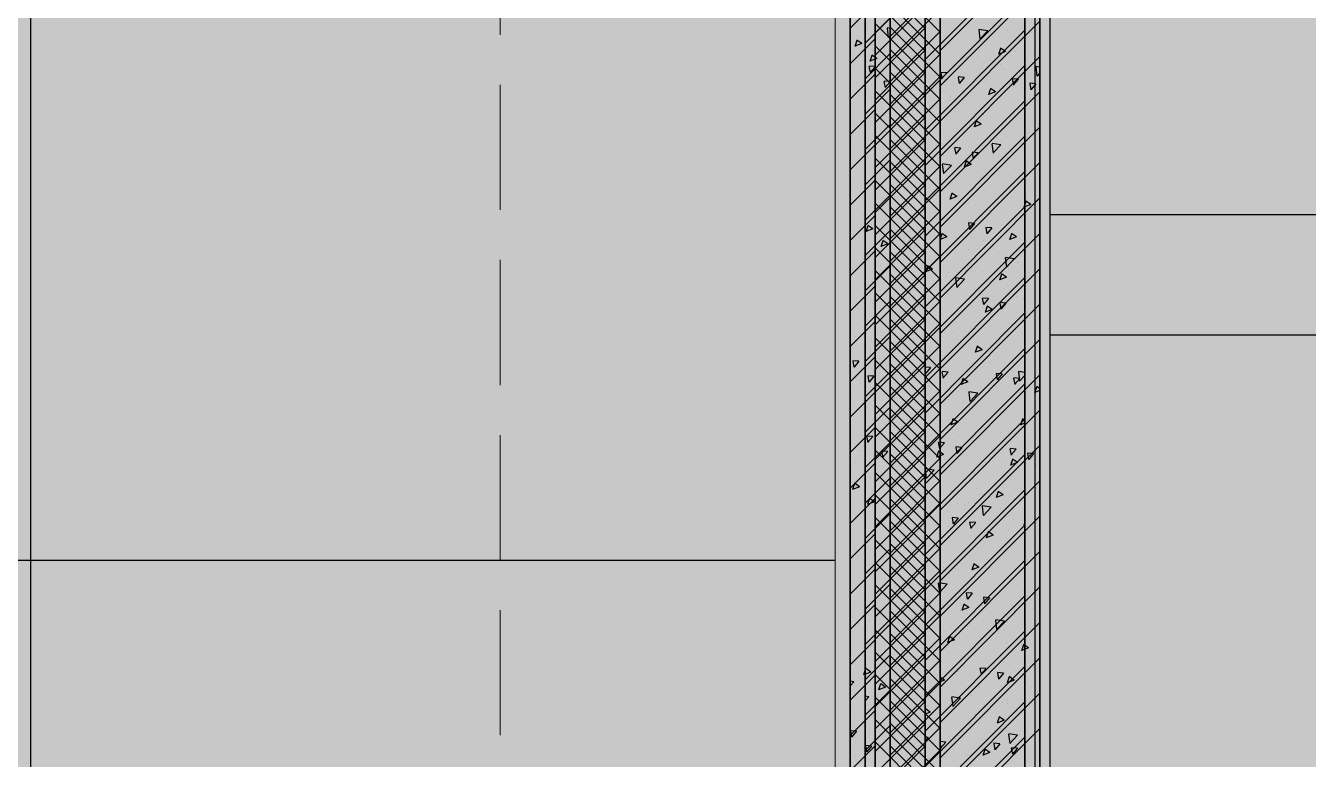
# Model space of a CAD drawing. Header units: inches. Extents: x 143994 to 247866, y 243815 to 272761.
# Drawn here: x 165226 to 167793, y 259808 to 261275 of the extents above; entities that cross this region are included whole.
import ezdxf

# ---------------------------------------------------------------- set-up
doc = ezdxf.new("R2010")
doc.units = ezdxf.units.IN
doc.header["$LTSCALE"] = 1000
doc.header["$MEASUREMENT"] = 0
doc.linetypes.add('DASH', pattern=[0.35, 0.25, -0.1])
doc.layers.get('DEFPOINTS').update_dxf_attribs({"color": 62})
for name, color, linetype in [('0-建筑1F', 127, 'Continuous'), ('0-建筑2F', 127, 'Continuous'), ('A-S-face(建筑粉刷线)', 136, 'Continuous'), ('A-STATR', 5, 'Continuous'), ('A-Wall-Patn', 255, 'Continuous'), ('I-finish', 8, 'Continuous'), ('PUB_HATCH', 8, 'Continuous')]:
    doc.layers.add(name, color=color, linetype=linetype)
for name, color, linetype, lineweight in [('A-M-Stone', 11, 'Continuous', 15), ('A-Wall', 254, 'Continuous', 35), ('W-保温层', 8, 'Continuous', 13), ('散水线', 8, 'Continuous', 15)]:
    doc.layers.add(name, color=color, linetype=linetype, lineweight=lineweight)

# ---------------------------------------------------------------- blocks, each defined once
blk = doc.blocks.new('144')
at = {"layer": 'A-M-Stone', "color": 127}
blk.add_line((647806.9, -381870.3), (647806.9, -378230.3), dxfattribs=at)
at = {"layer": 'A-S-face(建筑粉刷线)', "color": 127}
blk.add_line((648206.9, -378630.3), (648206.9, -382230.3), dxfattribs=at)
at = {"layer": 'A-STATR', "color": 127}
blk.add_line((646166.9, -379980.3), (647806.9, -379980.3), dxfattribs=at)
at = {"layer": 'A-Wall', "color": 127}
for p, q in [((647836.9, -378260.3), (647836.9, -381950.3)), ((647886.9, -381950.3), (647886.9, -378310.3)), ((647986.9, -378410.3), (647986.9, -382050.3)), ((648186.9, -382210.3), (648186.9, -378610.3))]:
    blk.add_line(p, q, dxfattribs=at)
at = {"layer": 'PUB_HATCH', "color": 127, "linetype": 'Continuous'}
for p, q in [((648186.9, -378779.2), (647986.9, -378979.2)), ((648186.9, -378849.9), (647986.9, -379049.9)), ((647886.9, -378867.1), (647836.9, -378917.1)), ((648186.9, -378920.6), (647986.9, -379120.6)), ((648094.3, -378919.9), (648096.5, -378938.9)), ((648112.4, -378922.3), (648094.6, -378919.5)), ((648112.4, -378922.3), (648096.8, -378938.5)), ((648151.7, -378921.9), (648151.7, -378921.9)), ((647886.9, -378937.8), (647836.9, -378987.8)), ((647850.3, -378941.2), (647846.3, -378953.3)), ((647860.6, -378947.5), (647846.5, -378952.8)), ((647860.6, -378947.5), (647850.6, -378940.7)), ((647851.7, -378932.3), (647851.7, -378932.3)), ((648035, -378941.9), (648035, -378941.9)), ((648065.2, -378941.3), (648065.2, -378941.3)), ((648085.8, -378935), (648085.8, -378935)), ((648172, -378945.8), (648172, -378945.8)), ((647882.1, -378961.9), (647882.1, -378961.9)), ((648091.4, -378973.8), (648091.4, -378973.8)), ((648137.7, -378957.3), (648133.7, -378969.3)), ((648148, -378963.5), (648134, -378968.8)), ((648148, -378963.5), (648138, -378956.8)), ((648167.2, -378963.9), (648167.2, -378963.9)), ((647874.7, -378993.2), (647877, -379005.7)), ((647886.9, -378993.7), (647875, -378992.7)), ((647886.9, -378993.8), (647877.3, -379005.2)), ((648186.9, -378991.3), (647986.9, -379191.3)), ((648018.2, -379005.7), (648020.5, -379018.2)), ((648030.4, -379006.2), (648018.5, -379005.2)), ((648030.4, -379006.2), (648020.8, -379017.7)), ((648082.9, -378985.8), (648082.9, -378985.8)), ((648083.4, -379001.6), (648083.4, -379001.6)), ((647886.9, -379008.5), (647836.9, -379058.5)), ((647839.3, -379007), (647839.3, -379007)), ((647849.7, -379025.9), (647849.7, -379025.9)), ((647876.5, -379011.6), (647876.5, -379011.6)), ((647879.7, -379028.5), (647879.7, -379028.5)), ((648090.1, -379020.6), (648090.1, -379020.6)), ((648161.6, -379018.3), (648164, -379030.8)), ((648173.9, -379018.8), (648161.9, -379017.8)), ((648173.9, -379018.8), (648164.2, -379030.3)), ((648025.5, -379043), (648025.5, -379043)), ((648038.8, -379052.7), (648038.8, -379052.7)), ((648114.6, -379042.7), (648114.6, -379042.7)), ((648132.2, -379047.5), (648132.2, -379047.5)), ((648164.6, -379036.1), (648164.6, -379036.1)), ((648184.8, -379053.1), (648184.8, -379053.1)), ((647886.9, -379079.2), (647836.9, -379129.2)), ((647862.4, -379075.9), (647862.4, -379075.9)), ((648186.9, -379062.1), (647986.9, -379262.1)), ((648081, -379068.1), (648081, -379068.1)), ((647877.3, -379095), (647877.3, -379095)), ((648074.7, -379105.2), (648074.7, -379105.2)), ((648089.1, -379102.3), (648085, -379114.4)), ((648099.3, -379108.5), (648085.3, -379113.9)), ((648099.3, -379108.5), (648089.4, -379101.8)), ((648186.9, -379132.8), (647986.9, -379332.8)), ((648062, -379121.6), (648062, -379121.6)), ((648112, -379115), (648112, -379115)), ((648182.4, -379119.7), (648182.4, -379119.7)), ((647886.9, -379149.9), (647836.9, -379199.9)), ((647841.4, -379145.2), (647841.4, -379145.2)), ((647859.9, -379148.2), (647859.9, -379148.2)), ((647879.7, -379140.6), (647879.7, -379140.6)), ((648045.9, -379156.1), (648048.2, -379168.7)), ((648058.2, -379156.7), (648046.2, -379155.6)), ((648058.2, -379156.7), (648048.5, -379168.2)), ((648078.5, -379134.7), (648078.5, -379134.7)), ((648093.3, -379149.7), (648093.3, -379149.7)), ((648120.8, -379147.8), (648123, -379166.8)), ((648138.9, -379150.2), (648121.1, -379147.4)), ((648138.9, -379150.2), (648123.3, -379166.4)), ((647874.8, -379161.6), (647874.8, -379161.6)), ((648151.1, -379175.1), (648151.1, -379175.1)), ((648185.7, -379177.3), (648185.7, -379177.3)), ((648186.9, -379203.5), (647986.9, -379403.5)), ((648009.3, -379200.5), (648009.3, -379200.5)), ((648034.4, -379195.2), (648034.4, -379195.2)), ((648059.4, -379193.9), (648059.4, -379193.9)), ((648076.1, -379201.3), (648076.1, -379201.3)), ((648180, -379186.3), (648180, -379186.3)), ((647886.9, -379220.6), (647836.9, -379270.6)), ((647872.4, -379228.2), (647872.4, -379228.2)), ((648011.3, -379224.5), (648011.3, -379224.5)), ((648118.1, -379229), (648118.1, -379229)), ((647840, -379242.3), (647840, -379242.3)), ((648040.4, -379247.3), (648036.4, -379259.4)), ((648050.6, -379253.5), (648036.6, -379258.9)), ((648050.6, -379253.5), (648040.7, -379246.8)), ((648053.5, -379251.3), (648053.5, -379251.3)), ((648082.4, -379239.1), (648082.4, -379239.1)), ((648133.1, -379256.2), (648133.1, -379256.2)), ((648160.3, -379255.8), (648160.3, -379255.8)), ((648177.5, -379252.9), (648177.5, -379252.9)), ((647849.1, -379279.1), (647849.1, -379279.1)), ((648186.9, -379274.2), (647986.9, -379474.2)), ((648006.8, -379272.8), (648006.8, -379272.8)), ((648073.7, -379267.9), (648073.7, -379267.9)), ((647886.9, -379291.3), (647836.9, -379341.3)), ((647872.4, -379311.8), (647868.3, -379323.9)), ((647870, -379294.8), (647870, -379294.8)), ((647882.6, -379318), (647872.7, -379311.3)), ((647881, -379289.4), (647881, -379289.4)), ((648073.7, -379306.6), (648076, -379319.1)), ((648085.9, -379307.1), (648074, -379306.1)), ((648085.9, -379307.1), (648076.3, -379318.6)), ((647882.6, -379318), (647868.6, -379323.4)), ((648071.2, -379334.5), (648071.2, -379334.5)), ((648080.5, -379335), (648080.5, -379335)), ((648159.8, -379327.8), (648155.7, -379339.9)), ((648170, -379334.1), (648156, -379339.4)), ((648156.2, -379325.1), (648156.2, -379325.1)), ((648170, -379334.1), (648160.1, -379327.3)), ((648175.1, -379319.5), (648175.1, -379319.5)), ((647886.9, -379362.1), (647836.9, -379412.1)), ((647867.5, -379361.3), (647867.5, -379361.3)), ((648186.9, -379344.9), (647986.9, -379544.9)), ((648014.5, -379353.5), (648014.5, -379353.5)), ((648074.1, -379358.4), (648074.1, -379358.4)), ((648121.3, -379358), (648121.3, -379358)), ((648147.3, -379375.7), (648149.6, -379394.7)), ((648165.4, -379378.1), (648147.6, -379375.4)), ((648165.4, -379378.1), (648149.9, -379394.4)), ((648172.7, -379386), (648172.7, -379386)), ((647840.8, -379398.5), (647840.8, -379398.5)), ((648186.9, -379415.6), (647986.9, -379615.6)), ((647991.7, -379392.4), (647987.7, -379404.4)), ((648002, -379398.6), (647988, -379403.9)), ((648002, -379398.6), (647992, -379391.9)), ((648027.9, -379413.9), (648027.9, -379413.9)), ((648068.8, -379401), (648068.8, -379401)), ((648103.6, -379404), (648103.6, -379404)), ((648153.7, -379397.4), (648153.7, -379397.4)), ((647886.9, -379432.8), (647836.9, -379482.8)), ((647851.5, -379437.1), (647851.5, -379437.1)), ((647865.1, -379427.9), (647865.1, -379427.9)), ((648039.3, -379432.8), (648039.3, -379432.8)), ((648146.1, -379437.3), (648146.1, -379437.3)), ((648150.5, -379428.4), (648150.5, -379428.4)), ((647868, -379450.7), (647868, -379450.7)), ((648033.8, -379448.4), (648033.8, -379448.4)), ((648066.4, -379467.6), (648066.4, -379467.6)), ((648081.5, -379459.7), (648081.5, -379459.7)), ((648101.4, -379457), (648103.8, -379469.6)), ((648113.7, -379457.6), (648101.7, -379456.5)), ((648113.7, -379457.6), (648104, -379469.1)), ((648170.2, -379452.6), (648170.2, -379452.6)), ((648186.9, -379486.3), (647986.9, -379686.3)), ((648051, -379482.8), (648051, -379482.8)), ((648081.8, -379492.3), (648081.8, -379492.3)), ((648101.1, -379476.2), (648101.1, -379476.2)), ((648111.1, -379472.9), (648107.1, -379485)), ((648121.4, -379479.1), (648107.4, -379484.5)), ((648121.4, -379479.1), (648111.4, -379472.4)), ((647886.9, -379503.5), (647836.9, -379553.5)), ((647849, -379509.4), (647849, -379509.4)), ((647862.7, -379494.5), (647862.7, -379494.5)), ((648167.8, -379519.2), (648167.8, -379519.2)), ((647848.5, -379532.4), (647848.5, -379532.4)), ((648063.9, -379534.2), (648063.9, -379534.2)), ((648174.8, -379538.5), (648174.8, -379538.5)), ((647860.2, -379561.1), (647860.2, -379561.1)), ((648186.9, -379557), (647986.9, -379757)), ((647998.4, -379561.7), (647998.4, -379561.7)), ((648042.6, -379561.9), (648042.6, -379561.9)), ((648048.5, -379555.1), (648048.5, -379555.1)), ((648149.3, -379566.4), (648149.3, -379566.4)), ((647886.9, -379574.2), (647836.9, -379624.2)), ((647842.3, -379582.4), (647844.6, -379594.9)), ((647854.5, -379582.9), (647842.6, -379581.9)), ((647854.5, -379582.9), (647844.9, -379594.4)), ((647998, -379595.5), (647986.9, -379594.5)), ((647998, -379595.5), (647988.3, -379606.9)), ((648165.4, -379585.8), (648165.4, -379585.8)), ((647986.9, -379601.3), (647988, -379607.4)), ((648062.5, -379617.9), (648058.4, -379630)), ((648061.5, -379600.8), (648061.5, -379600.8)), ((648072.7, -379624.1), (648062.8, -379617.4)), ((648073.5, -379611.7), (648073.5, -379611.7)), ((648122.2, -379617.4), (648122.2, -379617.4)), ((648129.2, -379607.5), (648131.5, -379620)), ((648141.4, -379608), (648129.5, -379607)), ((648141.4, -379608), (648131.8, -379619.5)), ((648173.9, -379603.7), (648176.1, -379622.6)), ((648186.9, -379605.3), (648174.2, -379603.3)), ((648186.9, -379611.3), (648176.4, -379622.3)), ((647886.9, -379644.9), (647836.9, -379694.9)), ((647853.8, -379632.2), (647853.8, -379632.2)), ((647857.8, -379627.7), (647857.8, -379627.7)), ((648186.9, -379627.7), (647986.9, -379827.7)), ((647995.9, -379634), (647995.9, -379634)), ((648072.7, -379624.1), (648058.7, -379629.5)), ((648067.4, -379641.2), (648067.4, -379641.2)), ((648174.1, -379645.7), (648174.1, -379645.7)), ((647840.2, -379651.7), (647840.2, -379651.7)), ((647870, -379650.6), (647870, -379650.6)), ((648002.8, -379663.6), (648002.8, -379663.6)), ((648059.1, -379667.4), (648059.1, -379667.4)), ((648109.5, -379668.1), (648109.5, -379668.1)), ((648163, -379652.4), (648163, -379652.4)), ((647855.4, -379694.2), (647855.4, -379694.2)), ((648186.9, -379698.4), (647986.9, -379898.4)), ((648069.6, -379696.3), (648069.6, -379696.3)), ((648145.3, -379686.3), (648145.3, -379686.3)), ((648149.9, -379681.7), (648149.9, -379681.7)), ((648181.8, -379698.4), (648177.8, -379710.5)), ((648186.9, -379701.2), (648182.1, -379697.9)), ((647886.9, -379715.6), (647836.9, -379765.6)), ((648033.3, -379701.7), (648033.3, -379701.7)), ((648160.5, -379718.9), (648160.5, -379718.9)), ((648186.9, -379706.6), (648178.1, -379710)), ((647870, -379732.8), (647872.3, -379745.3)), ((647882.3, -379733.3), (647870.3, -379732.3)), ((647882.3, -379733.3), (647872.6, -379744.8)), ((648013.5, -379745.3), (648015.8, -379757.9)), ((648025.7, -379745.9), (648013.8, -379744.8)), ((648025.7, -379745.9), (648016.1, -379757.4)), ((648056.6, -379733.9), (648056.6, -379733.9)), ((648081.2, -379745.6), (648081.2, -379745.6)), ((647852.9, -379760.8), (647852.9, -379760.8)), ((647857.1, -379761.2), (647857.1, -379761.2)), ((648186.9, -379769.2), (647986.9, -379969.2)), ((648013.8, -379762.9), (648009.7, -379775)), ((648024, -379769.1), (648010, -379774.5)), ((648024, -379769.1), (648014.1, -379762.4)), ((648016.9, -379775.1), (648016.9, -379775.1)), ((648070.6, -379770.3), (648070.6, -379770.3)), ((648092.7, -379765.2), (648092.7, -379765.2)), ((648142.8, -379758.6), (648142.8, -379758.6)), ((648156.9, -379757.9), (648159.3, -379770.4)), ((648169.2, -379758.4), (648157.2, -379757.4)), ((648169.2, -379758.4), (648159.5, -379769.9)), ((648177.4, -379774.8), (648177.4, -379774.8)), ((647886.9, -379786.3), (647836.9, -379836.3)), ((647840.6, -379798.4), (647840.6, -379798.4)), ((647847.9, -379785.6), (647847.9, -379785.6)), ((647986.9, -379798.5), (647989.1, -379817.5)), ((648005, -379800.9), (647987.2, -379798.1)), ((648005, -379800.9), (647989.4, -379817.1)), ((648054.2, -379800.5), (648054.2, -379800.5)), ((648158.1, -379785.5), (648158.1, -379785.5)), ((647845.8, -379827.4), (647841.7, -379839.5)), ((647856, -379833.7), (647846, -379826.9)), ((647850.5, -379827.4), (647850.5, -379827.4)), ((647856, -379833.7), (647842, -379839)), ((647881.9, -379840.6), (647881.9, -379840.6)), ((648186.9, -379839.9), (647986.9, -380039.9)), ((647988.6, -379845.1), (647988.6, -379845.1)), ((648040.1, -379844.1), (648040.1, -379844.1)), ((648090.1, -379837.5), (648090.1, -379837.5)), ((648095.4, -379849.6), (648095.4, -379849.6)), ((648133.2, -379843.5), (648129.1, -379855.5)), ((648143.4, -379849.7), (648129.4, -379855)), ((648143.4, -379849.7), (648133.5, -379843)), ((648155.7, -379852.1), (648155.7, -379852.1)), ((647886.9, -379857), (647836.9, -379907)), ((647838, -379870.7), (647838, -379870.7)), ((648030.8, -379871.9), (648030.8, -379871.9)), ((648051.8, -379867.1), (648051.8, -379867.1)), ((648072.9, -379864.9), (648072.9, -379864.9)), ((648137.6, -379876.4), (648137.6, -379876.4)), ((647848.1, -379894), (647848.1, -379894)), ((648041.2, -379895.8), (648043.5, -379908.3)), ((648053.5, -379896.3), (648041.5, -379895.3)), ((648053.5, -379896.3), (648043.8, -379907.8)), ((648163.8, -379899.7), (648163.8, -379899.7)), ((647886.9, -379927.7), (647836.9, -379977.7)), ((647839.6, -379905), (647839.6, -379905)), ((648186.9, -379910.6), (647986.9, -380110.6)), ((647987.5, -379922.9), (647987.5, -379922.9)), ((648037.5, -379916.3), (648037.5, -379916.3)), ((648153.2, -379918.7), (648153.2, -379918.7)), ((648184.7, -379908.3), (648186.9, -379920.4)), ((648186.9, -379908), (648185, -379907.8)), ((648032.7, -379954.9), (648032.7, -379954.9)), ((648049.3, -379933.7), (648049.3, -379933.7)), ((648149.3, -379934.9), (648149.3, -379934.9)), ((647845.6, -379960.6), (647845.6, -379960.6)), ((647885.1, -379969.6), (647885.1, -379969.6)), ((648186.9, -379981.3), (647986.9, -380181.3)), ((647991.9, -379974.1), (647991.9, -379974.1)), ((648098.6, -379978.6), (648098.6, -379978.6)), ((648111.2, -379978.6), (648111.2, -379978.6)), ((647886.9, -379998.4), (647836.9, -380048.4)), ((648046.9, -380000.2), (648046.9, -380000.2)), ((648084.5, -379988.5), (648080.5, -380000.6)), ((648080.6, -379998.9), (648080.6, -379998.9)), ((648094.8, -379994.7), (648080.8, -380000.1)), ((648094.8, -379994.7), (648084.8, -379988)), ((648150.8, -379985.3), (648150.8, -379985.3)), ((647843.2, -380027.1), (647843.2, -380027.1)), ((647859.1, -380011.8), (647859.1, -380011.8)), ((648013.4, -380026.4), (648015.7, -380045.4)), ((648031.5, -380028.8), (648013.7, -380026)), ((648031.5, -380028.8), (648016, -380045)), ((647847.3, -380038.9), (647847.3, -380038.9)), ((648186.9, -380052), (647986.9, -380252)), ((648016.7, -380053.4), (648016.7, -380053.4)), ((648058.6, -380057.5), (648058.6, -380057.5)), ((648069, -380046.2), (648071.3, -380058.8)), ((648081.2, -380046.8), (648069.3, -380045.7)), ((648081.2, -380046.8), (648071.6, -380058.3)), ((648123.4, -380058), (648123.4, -380058)), ((648134.4, -380047.5), (648134.4, -380047.5)), ((648148.4, -380051.8), (648148.4, -380051.8)), ((648184.4, -380040.9), (648184.4, -380040.9)), ((647886.9, -380069.2), (647836.9, -380119.2)), ((647845.3, -380071.3), (647845.3, -380071.3)), ((647882.2, -380080.7), (647882.2, -380080.7)), ((648044.5, -380066.8), (648044.5, -380066.8)), ((648058.8, -380080.3), (648058.8, -380080.3)), ((647840.8, -380093.7), (647840.8, -380093.7)), ((648165.6, -380084.8), (648165.6, -380084.8)), ((648186.9, -380122.7), (647986.9, -380322.7)), ((648035.9, -380133.5), (648031.8, -380145.6)), ((648046.1, -380139.7), (648036.1, -380133)), ((648042.1, -380133.4), (648042.1, -380133.4)), ((648072.3, -380118.2), (648072.3, -380118.2)), ((648081.7, -380126.4), (648081.7, -380126.4)), ((648131.8, -380119.8), (648131.8, -380119.8)), ((648145.9, -380118.4), (648145.9, -380118.4)), ((647886.9, -380139.9), (647836.9, -380189.9)), ((647838.3, -380160.3), (647838.3, -380160.3)), ((647839.1, -380158.2), (647839.1, -380158.2)), ((647879.7, -380153), (647879.7, -380153)), ((648006, -380136.4), (648006, -380136.4)), ((648046.1, -380139.7), (648032.1, -380145.1)), ((648019.9, -380182.5), (648019.9, -380182.5)), ((648126.6, -380187), (648126.6, -380187)), ((648143.5, -380185), (648143.5, -380185)), ((647886.9, -380210.6), (647836.9, -380260.6)), ((647867.8, -380198), (647863.8, -380210.1)), ((647878.1, -380204.2), (647864, -380209.6)), ((647878.1, -380204.2), (647868.1, -380197.5)), ((648186.9, -380193.4), (647986.9, -380393.4)), ((648029.1, -380205.3), (648029.1, -380205.3)), ((648032.1, -380208.2), (648032.1, -380208.2)), ((648039.6, -380200), (648039.6, -380200)), ((648079.2, -380198.7), (648079.2, -380198.7)), ((648096.7, -380196.7), (648099, -380209.2)), ((648109, -380197.2), (648097, -380196.2)), ((648109, -380197.2), (648099.3, -380208.7)), ((648148.7, -380188.2), (648148.7, -380188.2)), ((647844.6, -380223.6), (647836.9, -380222.4)), ((647844.6, -380223.6), (647836.9, -380231.6)), ((648155.2, -380214), (648151.2, -380226.1)), ((648165.5, -380220.3), (648151.5, -380225.6)), ((648165.5, -380220.3), (648155.5, -380213.5)), ((648186.9, -380264.1), (647986.9, -380464.1)), ((648040, -380254.3), (648042.2, -380273.3)), ((648058, -380256.7), (648040.3, -380254)), ((648058, -380256.7), (648042.5, -380273)), ((648044.7, -380261.8), (648044.7, -380261.8)), ((648080, -380252.1), (648080, -380252.1)), ((648141.1, -380251.6), (648141.1, -380251.6)), ((648152.9, -380260.9), (648152.9, -380260.9)), ((647886.9, -380281.3), (647836.9, -380331.3)), ((647873.3, -380279.7), (647873.3, -380279.7)), ((647987.2, -380278.6), (647986.9, -380279.4)), ((647997.4, -380284.8), (647986.9, -380288.8)), ((647997.4, -380284.8), (647987.5, -380278)), ((648026.6, -380277.6), (648026.6, -380277.6)), ((648037.2, -380266.6), (648037.2, -380266.6)), ((648086.9, -380288.7), (648086.9, -380288.7)), ((648151.5, -380266.3), (648151.5, -380266.3)), ((647846.7, -380292.2), (647846.7, -380292.2)), ((647837.6, -380322), (647839.9, -380334.5)), ((647849.8, -380322.5), (647837.9, -380321.5)), ((647849.8, -380322.5), (647840.2, -380334)), ((647993.3, -380335.1), (647986.9, -380334.5)), ((648186.9, -380334.8), (647986.9, -380534.8)), ((647993.3, -380335.1), (647986.9, -380342.7)), ((648034.8, -380333.1), (648034.8, -380333.1)), ((648100.3, -380339.8), (648100.3, -380339.8)), ((648138.6, -380318.1), (648138.6, -380318.1)), ((648176, -380329.8), (648176, -380329.8)), ((647886.9, -380352), (647836.9, -380402)), ((648106.6, -380359.1), (648102.5, -380371.2)), ((648116.8, -380365.3), (648102.8, -380370.7)), ((648116.8, -380365.3), (648106.9, -380358.6)), ((648124.5, -380347.1), (648126.8, -380359.6)), ((648136.7, -380347.6), (648124.8, -380346.6)), ((648136.7, -380347.6), (648127.1, -380359.1)), ((647848.2, -380373), (647848.2, -380373)), ((648071.7, -380371.4), (648071.7, -380371.4))]:
    blk.add_line(p, q, dxfattribs=at)
at = {"layer": 'W-保温层', "color": 127}
for p, q in [((647886.9, -378310.3), (647886.9, -382050.3)), ((647986.9, -382050.3), (647986.9, -378410.3))]:
    blk.add_line(p, q, dxfattribs=at)
at = {"layer": 'W-保温层', "color": 127, "linetype": 'Continuous'}
for p, q in [((647886.9, -378817.4), (647986.9, -378917.4)), ((647986.9, -378826.1), (647886.9, -378926.1)), ((647886.9, -378862.3), (647986.9, -378962.3)), ((647986.9, -378871), (647886.9, -378971)), ((647886.9, -378907.2), (647986.9, -379007.2)), ((647986.9, -378915.9), (647886.9, -379015.9)), ((647886.9, -378952.1), (647986.9, -379052.1)), ((647986.9, -378960.8), (647886.9, -379060.8)), ((647886.9, -378997), (647986.9, -379097)), ((647986.9, -379005.7), (647886.9, -379105.7)), ((647886.9, -379041.9), (647986.9, -379141.9)), ((647986.9, -379050.6), (647886.9, -379150.6)), ((647886.9, -379086.8), (647986.9, -379186.8)), ((647986.9, -379095.5), (647886.9, -379195.5)), ((647886.9, -379131.7), (647986.9, -379231.7)), ((647986.9, -379140.4), (647886.9, -379240.4)), ((647886.9, -379176.6), (647986.9, -379276.6)), ((647986.9, -379185.3), (647886.9, -379285.3)), ((647886.9, -379221.5), (647986.9, -379321.5)), ((647986.9, -379230.2), (647886.9, -379330.2)), ((647886.9, -379266.4), (647986.9, -379366.4)), ((647986.9, -379275.1), (647886.9, -379375.1)), ((647886.9, -379311.3), (647986.9, -379411.3)), ((647986.9, -379320), (647886.9, -379420)), ((647886.9, -379356.2), (647986.9, -379456.2)), ((647986.9, -379364.9), (647886.9, -379464.9)), ((647886.9, -379401.1), (647986.9, -379501.1)), ((647986.9, -379409.8), (647886.9, -379509.8)), ((647886.9, -379446), (647986.9, -379546)), ((647986.9, -379454.7), (647886.9, -379554.7)), ((647886.9, -379490.9), (647986.9, -379590.9)), ((647986.9, -379499.6), (647886.9, -379599.6)), ((647886.9, -379535.8), (647986.9, -379635.8)), ((647986.9, -379544.5), (647886.9, -379644.5)), ((647886.9, -379580.7), (647986.9, -379680.7)), ((647986.9, -379589.4), (647886.9, -379689.4)), ((647886.9, -379625.6), (647986.9, -379725.6)), ((647986.9, -379634.3), (647886.9, -379734.3)), ((647886.9, -379670.5), (647986.9, -379770.5)), ((647986.9, -379679.2), (647886.9, -379779.2)), ((647886.9, -379715.4), (647986.9, -379815.4)), ((647986.9, -379724.2), (647886.9, -379824.2)), ((647886.9, -379760.3), (647986.9, -379860.3)), ((647986.9, -379769.1), (647886.9, -379869.1)), ((647886.9, -379805.2), (647986.9, -379905.2)), ((647986.9, -379814), (647886.9, -379914)), ((647886.9, -379850.1), (647986.9, -379950.1)), ((647986.9, -379858.9), (647886.9, -379958.9)), ((647886.9, -379895), (647986.9, -379995)), ((647986.9, -379903.8), (647886.9, -380003.8)), ((647886.9, -379940), (647986.9, -380040)), ((647986.9, -379948.7), (647886.9, -380048.7)), ((647886.9, -379984.9), (647986.9, -380084.9)), ((647986.9, -379993.6), (647886.9, -380093.6)), ((647886.9, -380029.8), (647986.9, -380129.8)), ((647986.9, -380038.5), (647886.9, -380138.5)), ((647886.9, -380074.7), (647986.9, -380174.7)), ((647986.9, -380083.4), (647886.9, -380183.4)), ((647886.9, -380119.6), (647986.9, -380219.6)), ((647986.9, -380128.3), (647886.9, -380228.3)), ((647886.9, -380164.5), (647986.9, -380264.5)), ((647986.9, -380173.2), (647886.9, -380273.2)), ((647886.9, -380209.4), (647986.9, -380309.4)), ((647986.9, -380218.1), (647886.9, -380318.1)), ((647886.9, -380254.3), (647986.9, -380354.3)), ((647986.9, -380263), (647886.9, -380363)), ((647886.9, -380299.2), (647986.9, -380399.2)), ((647986.9, -380307.9), (647886.9, -380407.9)), ((647886.9, -380344.1), (647986.9, -380444.1)), ((647986.9, -380352.8), (647886.9, -380452.8))]:
    blk.add_line(p, q, dxfattribs=at)
at = {"layer": '散水线', "color": 127, "linetype": 'DASH'}
blk.add_line((647136.9, -377630.3), (647136.9, -381270.3), dxfattribs=at)
blk = doc.blocks.new('1442323')
at = {"layer": 'A-M-Stone', "color": 127}
for p, q in [((688216.9, -383909.3), (688216.9, -376119.3)), ((689856.9, -382439.3), (689856.9, -378319.3))]:
    blk.add_line(p, q, dxfattribs=at)
at = {"layer": 'A-S-face(建筑粉刷线)', "color": 127}
blk.add_line((690256.9, -378719.3), (690256.9, -382439.3), dxfattribs=at)
at = {"layer": 'A-Wall', "color": 127}
for p, q in [((689886.9, -378349.3), (689886.9, -382439.3)), ((689936.9, -382439.3), (689936.9, -378399.3)), ((690036.9, -378499.3), (690036.9, -382439.3)), ((690236.9, -382439.3), (690236.9, -378699.3))]:
    blk.add_line(p, q, dxfattribs=at)
at = {"layer": 'I-finish', "color": 127}
for p, q in [((692836.9, -379349.3), (690256.9, -379349.3)), ((690256.9, -379589.3), (692596.9, -379589.3))]:
    blk.add_line(p, q, dxfattribs=at)
at = {"layer": 'PUB_HATCH', "color": 127, "linetype": 'Continuous'}
for p, q in [((690236.9, -378820.4), (690036.9, -379020.4)), ((690236.9, -378891.1), (690036.9, -379091.1)), ((689936.9, -378956.1), (689886.9, -379006.1)), ((689930.9, -378975.8), (689933.1, -378994.8)), ((689936.9, -378976.3), (689931.2, -378975.4)), ((690236.9, -378961.8), (690036.9, -379161.8)), ((689892, -378981), (689892, -378981)), ((689936.9, -378990.7), (689933.4, -378994.4)), ((689934.5, -378984.3), (689934.5, -378984.3)), ((690105.2, -379000.3), (690105.2, -379000.3)), ((690119.8, -378997.1), (690119.8, -378997.1)), ((690220.9, -378984.3), (690220.9, -378984.3)), ((690231.6, -378983.6), (690231.6, -378983.6)), ((689936.9, -379026.8), (689886.9, -379076.8)), ((689900.3, -379030.3), (689896.3, -379042.4)), ((689910.6, -379036.5), (689900.6, -379029.8)), ((689901.7, -379021.3), (689901.7, -379021.3)), ((690055.2, -379006.9), (690055.2, -379006.9)), ((690116.5, -379020.6), (690116.5, -379020.6)), ((690223.3, -379025.1), (690223.3, -379025.1)), ((689910.6, -379036.5), (689896.5, -379041.9)), ((689932.1, -379050.9), (689932.1, -379050.9)), ((690236.9, -379032.5), (690036.9, -379232.5)), ((690052, -379043), (690052, -379043)), ((690158.7, -379047.5), (690158.7, -379047.5)), ((690218.4, -379050.9), (690218.4, -379050.9)), ((690228.4, -379052.9), (690230.7, -379071.9)), ((690236.9, -379053.8), (690228.7, -379052.5)), ((689924.7, -379082.2), (689927, -379094.7)), ((689936.9, -379082.7), (689925, -379081.7)), ((689936.9, -379082.8), (689927.3, -379094.2)), ((690047.6, -379077.9), (690047.6, -379077.9)), ((690052.6, -379079.1), (690052.6, -379079.1)), ((690073.1, -379073.8), (690075.4, -379086.4)), ((690085.4, -379074.3), (690073.4, -379073.3)), ((690085.4, -379074.3), (690075.7, -379085.8)), ((690117.4, -379063.7), (690117.4, -379063.7)), ((690164.2, -379057.8), (690164.2, -379057.8)), ((690178.9, -379062.5), (690178.9, -379062.5)), ((690236.9, -379065.3), (690231, -379071.5)), ((689936.9, -379097.5), (689886.9, -379147.5)), ((689889.3, -379096.1), (689889.3, -379096.1)), ((689926.5, -379100.6), (689926.5, -379100.6)), ((690236.9, -379103.2), (690036.9, -379303.2)), ((690137.6, -379096.9), (690133.6, -379109)), ((690147.9, -379103.1), (690133.9, -379108.4)), ((690147.9, -379103.1), (690137.9, -379096.3)), ((690216.6, -379086.4), (690218.9, -379098.9)), ((690228.8, -379086.9), (690216.9, -379085.8)), ((690228.8, -379086.9), (690219.2, -379098.4)), ((689899.7, -379114.9), (689899.7, -379114.9)), ((689929.7, -379117.5), (689929.7, -379117.5)), ((690115, -379130.2), (690115, -379130.2)), ((690202.1, -379131.4), (690202.1, -379131.4)), ((690216, -379117.4), (690216, -379117.4)), ((690119.8, -379149.7), (690119.8, -379149.7)), ((690124, -379147.8), (690124, -379147.8)), ((690126.3, -379141.4), (690126.3, -379141.4)), ((690226.5, -379154.2), (690226.5, -379154.2)), ((689936.9, -379168.2), (689886.9, -379218.2)), ((689912.4, -379165), (689912.4, -379165)), ((689927.3, -379184.1), (689927.3, -379184.1)), ((690236.9, -379173.9), (690036.9, -379373.9)), ((690213.6, -379184), (690213.6, -379184)), ((690112.5, -379196.8), (690112.5, -379196.8)), ((690149.5, -379210.3), (690149.5, -379210.3)), ((690171.9, -379191.8), (690171.9, -379191.8)), ((690199.5, -379203.7), (690199.5, -379203.7)), ((689891.4, -379234.2), (689891.4, -379234.2)), ((689909.9, -379237.3), (689909.9, -379237.3)), ((689929.7, -379229.7), (689929.7, -379229.7)), ((690037.8, -379224.5), (690037.8, -379224.5)), ((690055.2, -379211.8), (690055.2, -379211.8)), ((690073.7, -379220.3), (690073.7, -379220.3)), ((690100.9, -379224.3), (690103.2, -379236.8)), ((690113.1, -379224.8), (690101.2, -379223.7)), ((690113.1, -379224.8), (690103.5, -379236.3)), ((690144.6, -379229), (690144.6, -379229)), ((689936.9, -379238.9), (689886.9, -379288.9)), ((689924.8, -379250.6), (689924.8, -379250.6)), ((690236.9, -379244.6), (690036.9, -379444.6)), ((690041.5, -379247.7), (690043.7, -379266.7)), ((690059.6, -379250.1), (690041.8, -379247.3)), ((690059.6, -379250.1), (690044, -379266.3)), ((690080, -379251.4), (690080, -379251.4)), ((690089, -379241.9), (690084.9, -379254)), ((690099.2, -379248.1), (690085.2, -379253.5)), ((690099.2, -379248.1), (690089.3, -379241.4)), ((690186.7, -379255.9), (690186.7, -379255.9)), ((690211.1, -379250.6), (690211.1, -379250.6)), ((690110.1, -379263.4), (690110.1, -379263.4)), ((690146.9, -379282.6), (690146.9, -379282.6)), ((689936.9, -379309.7), (689886.9, -379359.7)), ((690096.8, -379289.2), (690096.8, -379289.2)), ((690163.6, -379311.1), (690163.6, -379311.1)), ((689890, -379331.3), (689890, -379331.3)), ((689922.4, -379317.2), (689922.4, -379317.2)), ((690236.9, -379315.4), (690036.9, -379515.4)), ((690047, -379331.1), (690047, -379331.1)), ((690107.7, -379330), (690107.7, -379330)), ((690208.3, -379322.4), (690204.3, -379334.5)), ((690218.6, -379328.6), (690204.6, -379334)), ((690218.6, -379328.6), (690208.6, -379321.9)), ((690208.7, -379317.2), (690208.7, -379317.2)), ((690041, -379353.6), (690041, -379353.6)), ((690094.3, -379361.5), (690094.3, -379361.5)), ((690147.8, -379358.1), (690147.8, -379358.1)), ((690220.6, -379344.8), (690220.6, -379344.8)), ((689936.9, -379380.4), (689886.9, -379430.4)), ((689899.1, -379368.2), (689899.1, -379368.2)), ((689920, -379383.8), (689920, -379383.8)), ((689931, -379378.4), (689931, -379378.4)), ((690236.9, -379386.1), (690036.9, -379586.1)), ((690040.3, -379386.9), (690036.9, -379397)), ((690050.5, -379393.1), (690040.6, -379386.4)), ((690044.2, -379368.1), (690044.2, -379368.1)), ((690128.6, -379374.7), (690130.9, -379387.2)), ((690140.9, -379375.2), (690128.9, -379374.2)), ((690140.9, -379375.2), (690131.2, -379386.7)), ((690206.3, -379383.8), (690206.3, -379383.8)), ((689922.4, -379400.9), (689918.3, -379412.9)), ((689932.6, -379407.1), (689918.6, -379412.4)), ((689932.6, -379407.1), (689922.7, -379400.4)), ((690050.5, -379393.1), (690036.9, -379398.3)), ((690105.2, -379396.6), (690105.2, -379396.6)), ((690123.4, -379401.1), (690123.4, -379401.1)), ((690041.7, -379440.4), (690041.7, -379440.4)), ((690065.8, -379432.9), (690065.8, -379432.9)), ((690168, -379423.7), (690168, -379423.7)), ((690172.6, -379437.4), (690172.6, -379437.4)), ((689936.9, -379451.1), (689886.9, -379501.1)), ((689917.5, -379450.4), (689917.5, -379450.4)), ((690236.9, -379456.8), (690036.9, -379656.8)), ((690054.7, -379465), (690054.7, -379465)), ((690102.8, -379463.1), (690102.8, -379463.1)), ((690108, -379459.7), (690108, -379459.7)), ((690159.7, -379467.5), (690155.6, -379479.5)), ((690169.9, -379473.6), (690160, -379466.9)), ((690171.3, -379445), (690171.3, -379445)), ((690203.8, -379450.3), (690203.8, -379450.3)), ((690214.8, -379464.2), (690214.8, -379464.2)), ((689890.8, -379487.5), (689890.8, -379487.5)), ((690068, -379475.6), (690070.2, -379494.6)), ((690086.1, -379478), (690068.3, -379475.3)), ((690086.1, -379478), (690070.5, -379494.2)), ((690169.9, -379473.6), (690155.9, -379479)), ((690191.1, -379492.6), (690191.1, -379492.6)), ((689915.1, -379517), (689915.1, -379517)), ((690115.4, -379502.6), (690115.4, -379502.6)), ((690201.4, -379516.9), (690201.4, -379516.9)), ((689936.9, -379521.8), (689886.9, -379571.8)), ((689901.5, -379526.2), (689901.5, -379526.2)), ((689918, -379539.7), (689918, -379539.7)), ((690236.9, -379527.5), (690036.9, -379727.5)), ((690100.4, -379529.7), (690100.4, -379529.7)), ((690156.4, -379525.1), (690158.7, -379537.7)), ((690168.6, -379525.7), (690156.7, -379524.6)), ((690168.6, -379525.7), (690159, -379537.2)), ((690069.1, -379561.9), (690069.1, -379561.9)), ((690163, -379564.4), (690163, -379564.4)), ((690175.8, -379566.4), (690175.8, -379566.4)), ((690188.6, -379564.9), (690188.6, -379564.9)), ((689936.9, -379592.5), (689886.9, -379642.5)), ((689912.7, -379583.5), (689912.7, -379583.5)), ((690046.4, -379584.4), (690046.4, -379584.4)), ((690062.8, -379581.5), (690062.8, -379581.5)), ((690098, -379596.3), (690098, -379596.3)), ((690138.5, -379571.5), (690138.5, -379571.5)), ((690199, -379583.5), (690199, -379583.5)), ((689898.5, -379621.4), (689898.5, -379621.4)), ((689899, -379598.5), (689899, -379598.5)), ((690236.9, -379598.2), (690036.9, -379798.2)), ((690111, -379612.5), (690107, -379624.6)), ((690121.3, -379618.7), (690107.3, -379624)), ((690121.3, -379618.7), (690111.3, -379612)), ((690093.9, -379641.2), (690093.9, -379641.2)), ((690136, -379643.8), (690136, -379643.8)), ((690200.6, -379645.7), (690200.6, -379645.7)), ((689936.9, -379663.2), (689886.9, -379713.2)), ((689892.3, -379671.4), (689894.6, -379683.9)), ((689904.5, -379671.9), (689892.6, -379670.9)), ((689904.5, -379671.9), (689894.9, -379683.4)), ((689910.2, -379650.1), (689910.2, -379650.1)), ((690236.9, -379668.9), (690036.9, -379868.9)), ((690040.7, -379663), (690043, -379675.6)), ((690052.9, -379663.5), (690041, -379662.5)), ((690052.9, -379663.5), (690043.3, -379675)), ((690085.9, -379650.4), (690085.9, -379650.4)), ((690095.5, -379662.9), (690095.5, -379662.9)), ((690122.8, -379654.4), (690122.8, -379654.4)), ((690136, -379668.1), (690136, -379668.1)), ((690196.5, -379650.1), (690196.5, -379650.1)), ((690170.7, -379698.3), (690170.7, -379698.3)), ((690184.1, -379675.6), (690186.5, -379688.1)), ((690196.4, -379676.1), (690184.4, -379675.1)), ((690196.4, -379676.1), (690186.7, -379687.6)), ((690230.4, -379693), (690226.3, -379705.1)), ((690236.9, -379696.7), (690230.7, -379692.5)), ((689903.8, -379721.2), (689903.8, -379721.2)), ((689907.8, -379716.7), (689907.8, -379716.7)), ((690054.1, -379718.3), (690054.1, -379718.3)), ((690083.4, -379722.7), (690083.4, -379722.7)), ((690094.5, -379703.6), (690096.8, -379722.6)), ((690112.6, -379705.9), (690094.8, -379703.2)), ((690112.6, -379705.9), (690097.1, -379722.2)), ((690194.1, -379716.6), (690194.1, -379716.6)), ((690209.7, -379706.1), (690209.7, -379706.1)), ((690236.9, -379700.6), (690226.6, -379704.6)), ((689936.9, -379733.9), (689886.9, -379783.9)), ((689890.2, -379740.7), (689890.2, -379740.7)), ((689920, -379739.6), (689920, -379739.6)), ((690236.9, -379739.6), (690036.9, -379939.6)), ((690093.1, -379729.5), (690093.1, -379729.5)), ((690062.4, -379757.5), (690058.3, -379769.6)), ((690072.6, -379763.7), (690058.6, -379769.1)), ((690072.6, -379763.7), (690062.6, -379757)), ((690097.1, -379770.3), (690097.1, -379770.3)), ((690203.9, -379774.8), (690203.9, -379774.8)), ((690232.8, -379775), (690232.8, -379775)), ((689905.4, -379783.3), (689905.4, -379783.3)), ((690090.7, -379796), (690090.7, -379796)), ((690157.1, -379785), (690157.1, -379785)), ((690191.7, -379783.2), (690191.7, -379783.2)), ((689936.9, -379804.6), (689886.9, -379854.6)), ((689920, -379821.8), (689922.3, -379834.4)), ((689932.3, -379822.4), (689920.3, -379821.3)), ((689932.3, -379822.4), (689922.6, -379833.9)), ((690236.9, -379810.3), (690036.9, -380010.3)), ((690068.4, -379813.5), (690070.7, -379826)), ((690080.7, -379814), (690068.7, -379812.9)), ((690080.7, -379814), (690071, -379825.5)), ((690162.4, -379817.6), (690162.4, -379817.6)), ((690211.9, -379826), (690214.2, -379838.6)), ((690224.1, -379826.5), (690212.2, -379825.5)), ((690224.1, -379826.5), (690214.5, -379838)), ((689902.9, -379849.8), (689902.9, -379849.8)), ((689907.1, -379850.3), (689907.1, -379850.3)), ((690045.8, -379837.6), (690045.8, -379837.6)), ((690121.9, -379849.6), (690121.9, -379849.6)), ((690181.7, -379838), (690177.7, -379850.1)), ((690192, -379844.2), (690178, -379849.6)), ((690192, -379844.2), (690182, -379837.5)), ((690189.2, -379849.8), (690189.2, -379849.8)), ((690230.3, -379847.3), (690230.3, -379847.3)), ((689936.9, -379875.3), (689886.9, -379925.3)), ((689897.9, -379874.7), (689897.9, -379874.7)), ((690057.3, -379872), (690057.3, -379872)), ((690088.2, -379862.6), (690088.2, -379862.6)), ((690104.4, -379863.8), (690104.4, -379863.8)), ((690164.1, -379876.5), (690164.1, -379876.5)), ((690180.2, -379853.9), (690180.2, -379853.9)), ((690228.7, -379854.1), (690228.7, -379854.1)), ((689890.6, -379887.4), (689890.6, -379887.4)), ((690236.9, -379881), (690036.9, -380081)), ((689895.8, -379916.5), (689891.7, -379928.6)), ((689906, -379922.7), (689892, -379928.1)), ((689906, -379922.7), (689896, -379916)), ((689900.5, -379916.4), (689900.5, -379916.4)), ((689931.9, -379929.6), (689931.9, -379929.6)), ((690085.8, -379929.2), (690085.8, -379929.2)), ((690122.2, -379907.6), (690122.2, -379907.6)), ((690177.6, -379926.2), (690177.6, -379926.2)), ((690186.8, -379916.4), (690186.8, -379916.4)), ((689936.9, -379946.1), (689886.9, -379996.1)), ((690236.9, -379951.8), (690036.9, -380151.8)), ((690051.8, -379942.7), (690051.8, -379942.7)), ((690121.1, -379931.5), (690123.3, -379950.5)), ((690139.1, -379933.9), (690121.4, -379931.1)), ((690139.1, -379933.9), (690123.6, -379950.1)), ((690127.6, -379932.7), (690127.6, -379932.7)), ((690170.1, -379951.5), (690170.1, -379951.5)), ((689888, -379959.7), (689888, -379959.7)), ((690053.5, -379971.6), (690053.5, -379971.6)), ((690096.2, -379963.9), (690098.5, -379976.5)), ((690108.4, -379964.4), (690096.5, -379963.4)), ((690108.4, -379964.4), (690098.8, -379975.9)), ((690125.1, -379978.7), (690125.1, -379978.7)), ((689889.6, -379994), (689889.6, -379994)), ((689898.1, -379983), (689898.1, -379983)), ((690083.4, -379995.8), (690083.4, -379995.8)), ((690125, -380005), (690125, -380005)), ((690133.1, -379983.1), (690129, -379995.2)), ((690143.3, -379989.3), (690129.3, -379994.6)), ((690143.3, -379989.3), (690133.4, -379982.5)), ((690184.4, -379983), (690184.4, -379983)), ((690231.9, -379983.2), (690231.9, -379983.2)), ((689936.9, -380016.8), (689886.9, -380066.8)), ((690236.9, -380022.5), (690036.9, -380222.5)), ((690075, -380011.6), (690075, -380011.6)), ((689895.6, -380049.6), (689895.6, -380049.6)), ((689935.1, -380058.7), (689935.1, -380058.7)), ((690043.2, -380053.5), (690043.2, -380053.5)), ((690149.9, -380058), (690149.9, -380058)), ((690181.9, -380049.5), (690181.9, -380049.5)), ((690072.4, -380083.9), (690072.4, -380083.9)), ((690080.9, -380062.3), (690080.9, -380062.3)), ((690085.3, -380080.3), (690085.3, -380080.3)), ((690161.9, -380070.9), (690161.9, -380070.9)), ((690198.7, -380067.3), (690198.7, -380067.3)), ((689936.9, -380087.5), (689886.9, -380137.5)), ((689909.1, -380100.8), (689909.1, -380100.8)), ((690236.9, -380093.2), (690036.9, -380293.2)), ((690045.2, -380090.9), (690045.2, -380090.9)), ((690192.1, -380084.8), (690192.1, -380084.8)), ((689893.2, -380116.2), (689893.2, -380116.2)), ((689897.3, -380127.9), (689897.3, -380127.9)), ((690078.5, -380128.9), (690078.5, -380128.9)), ((690084.4, -380128.1), (690080.4, -380140.2)), ((690094.7, -380134.3), (690080.6, -380139.7)), ((690094.7, -380134.3), (690084.7, -380127.6)), ((690123.9, -380114.4), (690126.2, -380126.9)), ((690136.2, -380114.9), (690124.2, -380113.8)), ((690136.2, -380114.9), (690126.5, -380126.4)), ((690179.5, -380116.1), (690179.5, -380116.1)), ((689936.9, -380158.2), (689886.9, -380208.2)), ((689895.3, -380160.3), (689895.3, -380160.3)), ((690121.6, -380160.9), (690121.6, -380160.9)), ((690146.1, -380146.2), (690146.1, -380146.2)), ((690147.6, -380159.4), (690149.8, -380178.4)), ((690165.7, -380161.8), (690147.9, -380159)), ((690221.9, -380136.2), (690221.9, -380136.2)), ((689890.8, -380182.7), (689890.8, -380182.7)), ((689932.2, -380169.7), (689932.2, -380169.7)), ((690236.9, -380163.9), (690036.9, -380363.9)), ((690046.4, -380182.5), (690046.4, -380182.5)), ((690165.7, -380161.8), (690150.1, -380178)), ((690153.1, -380187), (690153.1, -380187)), ((690177.1, -380182.7), (690177.1, -380182.7)), ((690076.1, -380195.5), (690076.1, -380195.5)), ((690169.5, -380204.8), (690169.5, -380204.8)), ((690203.8, -380208.6), (690199.7, -380220.7)), ((690214, -380214.8), (690204.1, -380208.1)), ((690219.3, -380208.5), (690219.3, -380208.5)), ((689936.9, -380228.9), (689886.9, -380278.9)), ((690236.9, -380234.6), (690036.9, -380434.6)), ((690052.9, -380224.8), (690052.9, -380224.8)), ((690093.5, -380225.1), (690093.5, -380225.1)), ((690169.2, -380215.1), (690169.2, -380215.1)), ((690214, -380214.8), (690200, -380220.2)), ((689888.3, -380249.3), (689888.3, -380249.3)), ((689889.1, -380247.3), (689889.1, -380247.3)), ((689929.7, -380242), (689929.7, -380242)), ((690071.2, -380261.8), (690071.2, -380261.8)), ((690073.6, -380262.1), (690073.6, -380262.1)), ((690174.7, -380249.3), (690174.7, -380249.3)), ((689917.8, -380287.1), (689913.8, -380299.1)), ((689928.1, -380293.3), (689918.1, -380286.6)), ((690046, -380279.3), (690036.9, -380273.2)), ((690046, -380279.3), (690036.9, -380282.8)), ((690113.4, -380288.7), (690113.4, -380288.7)), ((690151.7, -380264.8), (690154, -380277.3)), ((690163.9, -380265.3), (690152, -380264.3)), ((690163.9, -380265.3), (690154.3, -380276.8)), ((690166.7, -380287.4), (690166.7, -380287.4)), ((690177.9, -380266.4), (690177.9, -380266.4)), ((689936.9, -380299.6), (689886.9, -380349.6)), ((689894.6, -380312.7), (689886.9, -380311.5)), ((689894.6, -380312.7), (689886.9, -380320.7)), ((689928.1, -380293.3), (689914, -380298.6)), ((690236.9, -380305.3), (690036.9, -380505.3)), ((690040.9, -380303.9), (690040.9, -380303.9)), ((690116.6, -380294), (690116.6, -380294)), ((690220.1, -380293.2), (690220.1, -380293.2)), ((690071.2, -380328.7), (690071.2, -380328.7)), ((690161.3, -380324.1), (690161.3, -380324.1)), ((690172.2, -380315.9), (690172.2, -380315.9)), ((690044.6, -380344.1), (690044.6, -380344.1)), ((690114.1, -380366.3), (690114.1, -380366.3)), ((690155.1, -380353.7), (690151.1, -380365.7)), ((690165.4, -380359.8), (690151.4, -380365.2)), ((690165.4, -380359.8), (690155.4, -380353.1)), ((689936.9, -380370.3), (689886.9, -380420.3)), ((689896.7, -380381.2), (689896.7, -380381.2)), ((689923.3, -380368.7), (689923.3, -380368.7)), ((690236.9, -380376), (690036.9, -380576)), ((690064, -380372.8), (690064, -380372.8)), ((690074.4, -380390.9), (690074.4, -380390.9)), ((690169.8, -380382.4), (690169.8, -380382.4)), ((690174.1, -380387.4), (690176.3, -380406.4)), ((690192.2, -380389.7), (690174.4, -380387)), ((690192.2, -380389.7), (690176.6, -380406)), ((689887.6, -380411), (689889.9, -380423.6)), ((689899.8, -380411.6), (689887.9, -380410.5)), ((689899.8, -380411.6), (689890.2, -380423.1)), ((690048.2, -380403.2), (690036.9, -380402.2)), ((690036.9, -380407.8), (690038.3, -380415.2)), ((690048.2, -380403.2), (690038.6, -380414.7)), ((690068.8, -380395.2), (690068.8, -380395.2)), ((690121, -380414.1), (690121, -380414.1)), ((690179.4, -380415.2), (690181.7, -380427.8)), ((690191.7, -380415.7), (690179.7, -380414.7)), ((690181.2, -380395.4), (690181.2, -380395.4)), ((690191.7, -380415.7), (690182, -380427.2)), ((690187.8, -380428.5), (690187.8, -380428.5))]:
    blk.add_line(p, q, dxfattribs=at)
at = {"layer": 'W-保温层', "color": 127}
for p, q in [((689936.9, -382389.3), (689936.9, -378399.3)), ((690036.9, -378499.3), (690036.9, -382389.3))]:
    blk.add_line(p, q, dxfattribs=at)
at = {"layer": 'W-保温层', "color": 127, "linetype": 'Continuous'}
for p, q in [((689936.9, -378883.9), (690036.9, -378983.9)), ((690036.9, -378892.8), (689936.9, -378992.8)), ((689936.9, -378928.8), (690036.9, -379028.8)), ((690036.9, -378937.7), (689936.9, -379037.7)), ((689936.9, -378973.8), (690036.9, -379073.8)), ((690036.9, -378982.6), (689936.9, -379082.6)), ((689936.9, -379018.7), (690036.9, -379118.7)), ((690036.9, -379027.5), (689936.9, -379127.5)), ((689936.9, -379063.6), (690036.9, -379163.6)), ((690036.9, -379072.4), (689936.9, -379172.4)), ((689936.9, -379108.5), (690036.9, -379208.5)), ((690036.9, -379117.3), (689936.9, -379217.3)), ((689936.9, -379153.4), (690036.9, -379253.4)), ((690036.9, -379162.2), (689936.9, -379262.2)), ((689936.9, -379198.3), (690036.9, -379298.3)), ((690036.9, -379207.1), (689936.9, -379307.1)), ((689936.9, -379243.2), (690036.9, -379343.2)), ((690036.9, -379252), (689936.9, -379352)), ((689936.9, -379288.1), (690036.9, -379388.1)), ((690036.9, -379296.9), (689936.9, -379396.9)), ((689936.9, -379333), (690036.9, -379433)), ((690036.9, -379341.8), (689936.9, -379441.8)), ((689936.9, -379377.9), (690036.9, -379477.9)), ((690036.9, -379386.7), (689936.9, -379486.7)), ((689936.9, -379422.8), (690036.9, -379522.8)), ((690036.9, -379431.6), (689936.9, -379531.6)), ((689936.9, -379467.7), (690036.9, -379567.7)), ((690036.9, -379476.5), (689936.9, -379576.5)), ((689936.9, -379512.6), (690036.9, -379612.6)), ((690036.9, -379521.4), (689936.9, -379621.4)), ((689936.9, -379557.5), (690036.9, -379657.5)), ((690036.9, -379566.3), (689936.9, -379666.3)), ((689936.9, -379602.4), (690036.9, -379702.4)), ((690036.9, -379611.2), (689936.9, -379711.2)), ((689936.9, -379647.3), (690036.9, -379747.3)), ((690036.9, -379656.1), (689936.9, -379756.1)), ((689936.9, -379692.2), (690036.9, -379792.2)), ((690036.9, -379701), (689936.9, -379801)), ((689936.9, -379737.1), (690036.9, -379837.1)), ((690036.9, -379745.9), (689936.9, -379845.9)), ((689936.9, -379782), (690036.9, -379882)), ((690036.9, -379790.8), (689936.9, -379890.8)), ((689936.9, -379826.9), (690036.9, -379926.9)), ((690036.9, -379835.7), (689936.9, -379935.7)), ((689936.9, -379871.8), (690036.9, -379971.8)), ((690036.9, -379880.6), (689936.9, -379980.6)), ((689936.9, -379916.7), (690036.9, -380016.7)), ((690036.9, -379925.5), (689936.9, -380025.5)), ((689936.9, -379961.6), (690036.9, -380061.6)), ((690036.9, -379970.4), (689936.9, -380070.4)), ((689936.9, -380006.5), (690036.9, -380106.5)), ((690036.9, -380015.3), (689936.9, -380115.3)), ((689936.9, -380051.4), (690036.9, -380151.4)), ((690036.9, -380060.2), (689936.9, -380160.2)), ((689936.9, -380096.3), (690036.9, -380196.3)), ((690036.9, -380105.1), (689936.9, -380205.1)), ((689936.9, -380141.2), (690036.9, -380241.2)), ((690036.9, -380150), (689936.9, -380250)), ((689936.9, -380186.1), (690036.9, -380286.1)), ((690036.9, -380194.9), (689936.9, -380294.9)), ((689936.9, -380231), (690036.9, -380331)), ((690036.9, -380239.8), (689936.9, -380339.8)), ((689936.9, -380275.9), (690036.9, -380375.9)), ((690036.9, -380284.7), (689936.9, -380384.7)), ((689936.9, -380320.8), (690036.9, -380420.8)), ((690036.9, -380329.6), (689936.9, -380429.6)), ((689936.9, -380365.7), (690036.9, -380465.7)), ((690036.9, -380374.5), (689936.9, -380474.5)), ((689936.9, -380410.6), (690036.9, -380510.6)), ((690036.9, -380419.4), (689936.9, -380519.4))]:
    blk.add_line(p, q, dxfattribs=at)

msp = doc.modelspace()

# ---------------------------------------------------------------- hatches: boundary and pattern name
at = {"layer": 'DEFPOINTS'}
h = msp.add_hatch(dxfattribs=at)
h.set_pattern_fill('ANSI31', color=250)
h.set_pattern_definition([(45, (-65482.5842, -4e-05), (-1.122532015, 1.122532015), [])])
h.paths.add_polyline_path([(182383.45, 243814.78), (157803.44, 243814.78), (157803.44, 270814.78), (182383.45, 270814.78)])

# ---------------------------------------------------------------- linework, layer by layer
at = {"layer": 'A-Wall-Patn', "color": 11}
msp.add_lwpolyline([(150345.62, 253131.1), (150345.62, 260486.1), (152475.62, 260486.1), (152475.62, 264126.1), (156915.62, 264126.1), (156915.62, 264396.1), (157915.62, 264396.1), (157915.62, 260436.1), (159725.62, 260436.1), (159725.62, 264126.1), (165235.62, 264126.1), (165235.62, 258286.1), (166875.62, 258286.1), (166875.62, 261926.1), (172000.62, 261926.1), (172000.62, 262196.1), (173000.62, 262196.1), (173000.62, 261926.1), (177435.62, 261926.1), (177435.62, 258286.1), (179565.62, 258286.1), (179565.62, 250931.1)], dxfattribs=at)

# ---------------------------------------------------------------- block references
at = {"layer": '0-建筑1F'}
msp.add_blockref('144', (-480961.31, 640186.38), dxfattribs=at)
at = {"layer": '0-建筑2F'}
msp.add_blockref('1442323', (-522981.31, 640245.41), dxfattribs=at)

doc.saveas('drawing.dxf')
